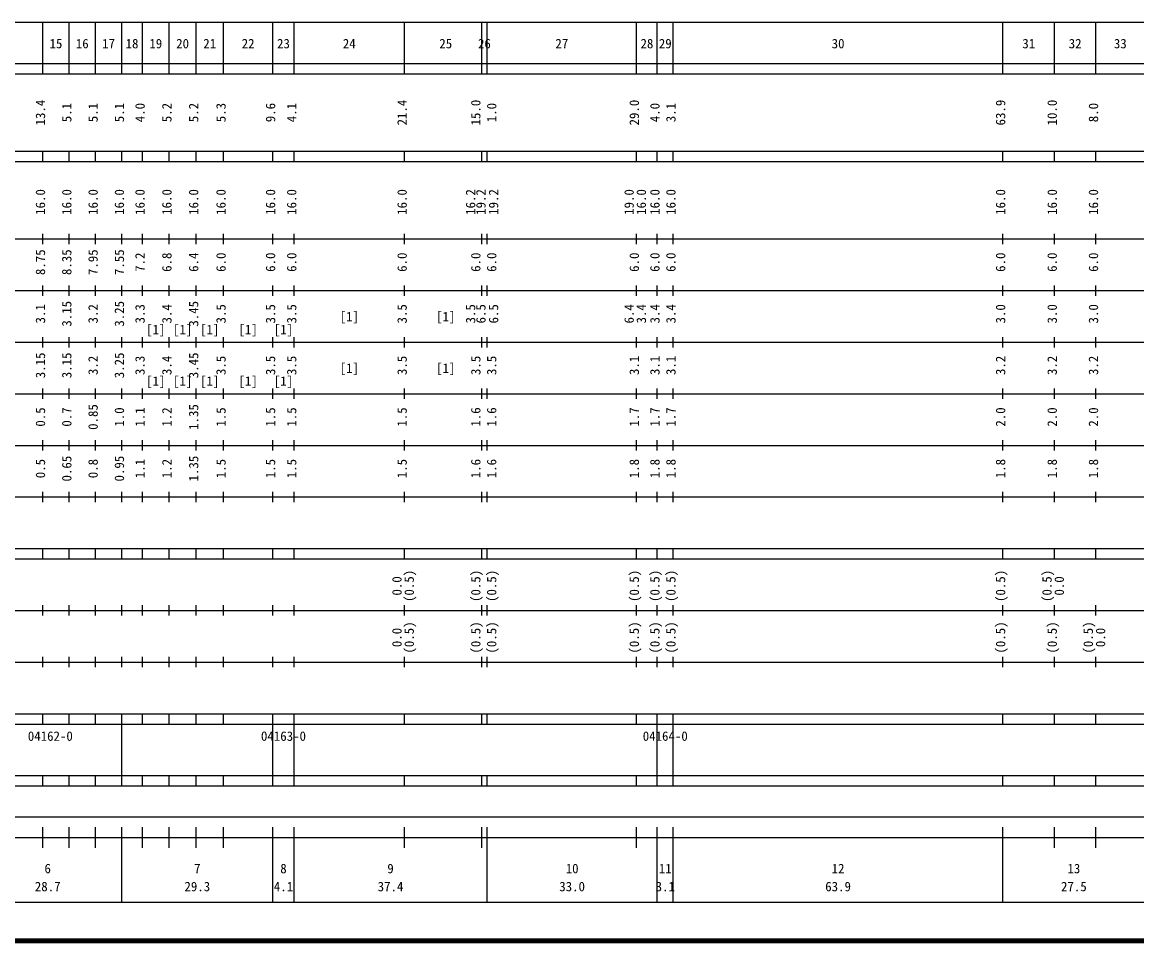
# Model space of a CAD drawing. Units: millimetres on the paper, enlarged 1000 times. Extents: x 40000 to 680000, y 20000 to 380000.
# Drawn here: x 277925 to 493930, y 20000 to 198000 of the extents above; entities that cross this region are included whole.
import ezdxf
from ezdxf.enums import TextEntityAlignment as Align

# ---------------------------------------------------------------- set-up
doc = ezdxf.new("R2010")
doc.units = ezdxf.units.MM
doc.header["$LTSCALE"] = 1000
doc.layers.add('M-TTL', color=2, linetype='Continuous', lineweight=140)
doc.layers.add('M-TTL-BAND', color=7, linetype='Continuous', lineweight=25)
doc.styles.add('ＭＳ ゴシック', font='')
doc.styles.get('ＭＳ ゴシック').set_extended_font_data('MS Gothic')

msp = doc.modelspace()

# ---------------------------------------------------------------- linework, layer by layer
at = {"layer": 'M-TTL'}
msp.add_line((40000, 20000), (680000, 20000), dxfattribs=at)
at = {"layer": 'M-TTL-BAND'}
for p, q in [((68000, 198000), (579000, 198000)), ((281900, 188000), (281900, 198000)), ((287000, 188000), (287000, 198000)), ((292100, 188000), (292100, 198000)), ((297200, 188000), (297200, 198000)), ((301200, 188000), (301200, 198000)), ((306400, 188000), (306400, 198000)), ((311600, 188000), (311600, 198000)), ((316900, 188000), (316900, 198000)), ((326500, 188000), (326500, 198000)), ((330600, 188000), (330600, 198000)), ((352000, 188000), (352000, 198000)), ((367000, 188000), (367000, 198000)), ((368000, 188000), (368000, 198000)), ((397000, 188000), (397000, 198000)), ((401000, 188000), (401000, 198000)), ((404100, 188000), (404100, 198000)), ((468000, 188000), (468000, 198000)), ((478000, 188000), (478000, 198000)), ((486000, 188000), (486000, 198000)), ((40000, 190000), (579000, 190000)), ((40000, 188000), (579000, 188000)), ((40000, 173000), (579000, 173000)), ((281900, 171000), (281900, 173000)), ((287000, 171000), (287000, 173000)), ((292100, 171000), (292100, 173000)), ((297200, 171000), (297200, 173000)), ((301200, 171000), (301200, 173000)), ((306400, 171000), (306400, 173000)), ((311600, 171000), (311600, 173000)), ((316900, 171000), (316900, 173000)), ((326500, 171000), (326500, 173000)), ((330600, 171000), (330600, 173000)), ((352000, 171000), (352000, 173000)), ((367000, 171000), (367000, 173000)), ((368000, 171000), (368000, 173000)), ((397000, 171000), (397000, 173000)), ((401000, 171000), (401000, 173000)), ((404100, 171000), (404100, 173000)), ((468000, 171000), (468000, 173000)), ((478000, 171000), (478000, 173000)), ((486000, 171000), (486000, 173000)), ((40000, 171000), (579000, 171000)), ((40000, 156000), (579000, 156000)), ((281900, 155000), (281900, 157000)), ((287000, 155000), (287000, 157000)), ((292100, 155000), (292100, 157000)), ((297200, 155000), (297200, 157000)), ((301200, 155000), (301200, 157000)), ((306400, 155000), (306400, 157000)), ((311600, 155000), (311600, 157000)), ((316900, 155000), (316900, 157000)), ((326500, 155000), (326500, 157000)), ((330600, 155000), (330600, 157000)), ((352000, 155000), (352000, 157000)), ((367000, 155000), (367000, 157000)), ((368000, 155000), (368000, 157000)), ((397000, 155000), (397000, 157000)), ((401000, 155000), (401000, 157000)), ((404100, 155000), (404100, 157000)), ((468000, 155000), (468000, 157000)), ((478000, 155000), (478000, 157000)), ((486000, 155000), (486000, 157000)), ((281900, 145000), (281900, 147000)), ((287000, 145000), (287000, 147000)), ((292100, 145000), (292100, 147000)), ((297200, 145000), (297200, 147000)), ((301200, 145000), (301200, 147000)), ((306400, 145000), (306400, 147000)), ((311600, 145000), (311600, 147000)), ((316900, 145000), (316900, 147000)), ((326500, 145000), (326500, 147000)), ((330600, 145000), (330600, 147000)), ((352000, 145000), (352000, 147000)), ((367000, 145000), (367000, 147000)), ((368000, 145000), (368000, 147000)), ((397000, 145000), (397000, 147000)), ((401000, 145000), (401000, 147000)), ((404100, 145000), (404100, 147000)), ((468000, 145000), (468000, 147000)), ((478000, 145000), (478000, 147000)), ((486000, 145000), (486000, 147000)), ((46000, 146000), (579000, 146000)), ((281900, 135000), (281900, 137000)), ((287000, 135000), (287000, 137000)), ((292100, 135000), (292100, 137000)), ((297200, 135000), (297200, 137000)), ((301200, 135000), (301200, 137000)), ((306400, 135000), (306400, 137000)), ((311600, 135000), (311600, 137000)), ((316900, 135000), (316900, 137000)), ((326500, 135000), (326500, 137000)), ((330600, 135000), (330600, 137000)), ((352000, 135000), (352000, 137000)), ((367000, 135000), (367000, 137000)), ((368000, 135000), (368000, 137000)), ((397000, 135000), (397000, 137000)), ((401000, 135000), (401000, 137000)), ((404100, 135000), (404100, 137000)), ((468000, 135000), (468000, 137000)), ((478000, 135000), (478000, 137000)), ((486000, 135000), (486000, 137000)), ((52000, 136000), (579000, 136000)), ((46000, 126000), (579000, 126000)), ((281900, 125000), (281900, 127000)), ((287000, 125000), (287000, 127000)), ((292100, 125000), (292100, 127000)), ((297200, 125000), (297200, 127000)), ((301200, 125000), (301200, 127000)), ((306400, 125000), (306400, 127000)), ((311600, 125000), (311600, 127000)), ((316900, 125000), (316900, 127000)), ((326500, 125000), (326500, 127000)), ((330600, 125000), (330600, 127000)), ((352000, 125000), (352000, 127000)), ((367000, 125000), (367000, 127000)), ((368000, 125000), (368000, 127000)), ((397000, 125000), (397000, 127000)), ((401000, 125000), (401000, 127000)), ((404100, 125000), (404100, 127000)), ((468000, 125000), (468000, 127000)), ((478000, 125000), (478000, 127000)), ((486000, 125000), (486000, 127000)), ((281900, 115000), (281900, 117000)), ((287000, 115000), (287000, 117000)), ((292100, 115000), (292100, 117000)), ((297200, 115000), (297200, 117000)), ((301200, 115000), (301200, 117000)), ((306400, 115000), (306400, 117000)), ((311600, 115000), (311600, 117000)), ((316900, 115000), (316900, 117000)), ((326500, 115000), (326500, 117000)), ((330600, 115000), (330600, 117000)), ((352000, 115000), (352000, 117000)), ((367000, 115000), (367000, 117000)), ((368000, 115000), (368000, 117000)), ((397000, 115000), (397000, 117000)), ((401000, 115000), (401000, 117000)), ((404100, 115000), (404100, 117000)), ((468000, 115000), (468000, 117000)), ((478000, 115000), (478000, 117000)), ((486000, 115000), (486000, 117000)), ((52000, 116000), (579000, 116000)), ((46000, 106000), (579000, 106000)), ((281900, 105000), (281900, 107000)), ((287000, 105000), (287000, 107000)), ((292100, 105000), (292100, 107000)), ((297200, 105000), (297200, 107000)), ((301200, 105000), (301200, 107000)), ((306400, 105000), (306400, 107000)), ((311600, 105000), (311600, 107000)), ((316900, 105000), (316900, 107000)), ((326500, 105000), (326500, 107000)), ((330600, 105000), (330600, 107000)), ((352000, 105000), (352000, 107000)), ((367000, 105000), (367000, 107000)), ((368000, 105000), (368000, 107000)), ((397000, 105000), (397000, 107000)), ((401000, 105000), (401000, 107000)), ((404100, 105000), (404100, 107000)), ((468000, 105000), (468000, 107000)), ((478000, 105000), (478000, 107000)), ((486000, 105000), (486000, 107000)), ((40000, 96000), (579000, 96000)), ((281900, 94000), (281900, 96000)), ((287000, 94000), (287000, 96000)), ((292100, 94000), (292100, 96000)), ((297200, 94000), (297200, 96000)), ((301200, 94000), (301200, 96000)), ((306400, 94000), (306400, 96000)), ((311600, 94000), (311600, 96000)), ((316900, 94000), (316900, 96000)), ((326500, 94000), (326500, 96000)), ((330600, 94000), (330600, 96000)), ((352000, 94000), (352000, 96000)), ((367000, 94000), (367000, 96000)), ((368000, 94000), (368000, 96000)), ((397000, 94000), (397000, 96000)), ((401000, 94000), (401000, 96000)), ((404100, 94000), (404100, 96000)), ((468000, 94000), (468000, 96000)), ((478000, 94000), (478000, 96000)), ((486000, 94000), (486000, 96000)), ((40000, 94000), (579000, 94000)), ((281900, 83000), (281900, 85000)), ((287000, 83000), (287000, 85000)), ((292100, 83000), (292100, 85000)), ((297200, 83000), (297200, 85000)), ((301200, 83000), (301200, 85000)), ((306400, 83000), (306400, 85000)), ((311600, 83000), (311600, 85000)), ((316900, 83000), (316900, 85000)), ((326500, 83000), (326500, 85000)), ((330600, 83000), (330600, 85000)), ((352000, 83000), (352000, 85000)), ((367000, 83000), (367000, 85000)), ((368000, 83000), (368000, 85000)), ((397000, 83000), (397000, 85000)), ((401000, 83000), (401000, 85000)), ((404100, 83000), (404100, 85000)), ((468000, 83000), (468000, 85000)), ((478000, 83000), (478000, 85000)), ((486000, 83000), (486000, 85000)), ((49000, 84000), (579000, 84000)), ((40000, 74000), (579000, 74000)), ((281900, 73000), (281900, 75000)), ((287000, 73000), (287000, 75000)), ((292100, 73000), (292100, 75000)), ((297200, 73000), (297200, 75000)), ((301200, 73000), (301200, 75000)), ((306400, 73000), (306400, 75000)), ((311600, 73000), (311600, 75000)), ((316900, 73000), (316900, 75000)), ((326500, 73000), (326500, 75000)), ((330600, 73000), (330600, 75000)), ((352000, 73000), (352000, 75000)), ((367000, 73000), (367000, 75000)), ((368000, 73000), (368000, 75000)), ((397000, 73000), (397000, 75000)), ((401000, 73000), (401000, 75000)), ((404100, 73000), (404100, 75000)), ((468000, 73000), (468000, 75000)), ((478000, 73000), (478000, 75000)), ((486000, 73000), (486000, 75000)), ((40000, 64000), (579000, 64000)), ((281900, 62000), (281900, 64000)), ((287000, 62000), (287000, 64000)), ((292100, 62000), (292100, 64000)), ((297200, 62000), (297200, 64000)), ((301200, 62000), (301200, 64000)), ((306400, 62000), (306400, 64000)), ((311600, 62000), (311600, 64000)), ((316900, 62000), (316900, 64000)), ((326500, 62000), (326500, 64000)), ((330600, 62000), (330600, 64000)), ((352000, 62000), (352000, 64000)), ((367000, 62000), (367000, 64000)), ((368000, 62000), (368000, 64000)), ((397000, 62000), (397000, 64000)), ((401000, 62000), (401000, 64000)), ((404100, 62000), (404100, 64000)), ((468000, 62000), (468000, 64000)), ((478000, 62000), (478000, 64000)), ((486000, 62000), (486000, 64000)), ((40000, 62000), (579000, 62000)), ((297200, 52000), (297200, 62000)), ((326500, 52000), (326500, 62000)), ((330600, 52000), (330600, 62000)), ((401000, 52000), (401000, 62000)), ((404100, 52000), (404100, 62000)), ((40000, 52000), (579000, 52000)), ((281900, 50000), (281900, 52000)), ((287000, 50000), (287000, 52000)), ((292100, 50000), (292100, 52000)), ((297200, 50000), (297200, 52000)), ((301200, 50000), (301200, 52000)), ((306400, 50000), (306400, 52000)), ((311600, 50000), (311600, 52000)), ((316900, 50000), (316900, 52000)), ((326500, 50000), (326500, 52000)), ((330600, 50000), (330600, 52000)), ((352000, 50000), (352000, 52000)), ((367000, 50000), (367000, 52000)), ((368000, 50000), (368000, 52000)), ((397000, 50000), (397000, 52000)), ((401000, 50000), (401000, 52000)), ((404100, 50000), (404100, 52000)), ((468000, 50000), (468000, 52000)), ((478000, 50000), (478000, 52000)), ((486000, 50000), (486000, 52000)), ((40000, 50000), (579000, 50000)), ((71000, 44000), (565000, 44000)), ((281900, 38000), (281900, 42000)), ((287000, 38000), (287000, 42000)), ((292100, 38000), (292100, 42000)), ((297200, 27500), (297200, 42000)), ((301200, 38000), (301200, 42000)), ((306400, 38000), (306400, 42000)), ((311600, 38000), (311600, 42000)), ((316900, 38000), (316900, 42000)), ((326500, 38000), (326500, 42000)), ((326500, 27500), (326500, 42000)), ((330600, 38000), (330600, 42000)), ((330600, 27500), (330600, 42000)), ((352000, 38000), (352000, 42000)), ((367000, 38000), (367000, 42000)), ((368000, 27500), (368000, 42000)), ((397000, 38000), (397000, 42000)), ((401000, 27500), (401000, 42000)), ((404100, 27500), (404100, 42000)), ((468000, 27500), (468000, 42000)), ((478000, 38000), (478000, 42000)), ((486000, 38000), (486000, 42000)), ((40000, 40000), (579000, 40000)), ((68000, 27500), (579000, 27500))]:
    msp.add_line(p, q, dxfattribs=at)

# ---------------------------------------------------------------- texts
at = {"layer": 'M-TTL-BAND', "style": 'ＭＳ ゴシック'}
for s, p in [('15', (284450, 192405)), ('16', (289550, 192405)), ('17', (294650, 192405)), ('18', (299200, 192405)), ('19', (303800, 192405)), ('20', (309000, 192405)), ('21', (314250, 192405)), ('22', (321700, 192405)), ('23', (328550, 192405)), ('24', (341300, 192405)), ('25', (360000, 192405)), ('26', (367500, 192405)), ('27', (382500, 192405)), ('28', (399000, 192405)), ('29', (402550, 192405)), ('30', (436050, 192405)), ('31', (473000, 192405)), ('32', (482000, 192405)), ('33', (490750, 192405)), ('[1]', (341300, 139500)), ('[1]', (360000, 139500)), ('[1]', (303800, 137000)), ('[1]', (309000, 137000)), ('[1]', (314250, 137000)), ('[1]', (321700, 137000)), ('[1]', (328550, 137000)), ('[1]', (341300, 129500)), ('[1]', (360000, 129500)), ('[1]', (303800, 127000)), ('[1]', (309000, 127000)), ('[1]', (314250, 127000)), ('[1]', (321700, 127000)), ('[1]', (328550, 127000)), ('6', (282850, 32523)), ('7', (311850, 32523)), ('8', (328550, 32523)), ('9', (349300, 32523)), ('10', (384500, 32523)), ('11', (402550, 32523)), ('12', (436050, 32523)), ('13', (481750, 32523)), ('28.7', (282850, 29033)), ('29.3', (311850, 29033)), ('4.1', (328550, 29033)), ('37.4', (349300, 29033)), ('33.0', (384500, 29033)), ('3.1', (402550, 29033)), ('63.9', (436050, 29033)), ('27.5', (481750, 29033))]:
    msp.add_text(s, height=1833, dxfattribs=at).set_placement(p, align=Align.BOTTOM_CENTER)
for s, p in [('13.4', (282900, 180500)), ('5.1', (288000, 180500)), ('5.1', (293100, 180500)), ('5.1', (298200, 180500)), ('4.0', (302200, 180500)), ('5.2', (307400, 180500)), ('5.2', (312600, 180500)), ('5.3', (317900, 180500)), ('9.6', (327500, 180500)), ('4.1', (331600, 180500)), ('21.4', (353000, 180500)), ('15.0', (367279, 180500)), ('1.0', (370361, 180500)), ('29.0', (398000, 180500)), ('4.0', (402000, 180500)), ('3.1', (405100, 180500)), ('63.9', (469000, 180500)), ('10.0', (479000, 180500)), ('8.0', (487000, 180500)), ('16.0', (282900, 163174)), ('16.0', (288000, 163174)), ('16.0', (293100, 163174)), ('16.0', (298200, 163174)), ('16.0', (302200, 163174)), ('16.0', (307400, 163174)), ('16.0', (312600, 163174)), ('16.0', (317900, 163174)), ('16.0', (327500, 163174)), ('16.0', (331600, 163174)), ('16.0', (353000, 163174)), ('16.2', (366279, 163174)), ('19.2', (368279, 163174)), ('19.2', (370731, 163174)), ('19.0', (397000, 163174)), ('16.0', (399370, 163174)), ('16.0', (402000, 163174)), ('16.0', (405100, 163174)), ('16.0', (469000, 163174)), ('16.0', (479000, 163174)), ('16.0', (487000, 163174)), ('8.75', (282900, 151500)), ('8.35', (288000, 151500)), ('7.95', (293100, 151500)), ('7.55', (298200, 151500)), ('7.2', (302200, 151500)), ('6.8', (307400, 151500)), ('6.4', (312600, 151500)), ('6.0', (317900, 151500)), ('6.0', (327500, 151500)), ('6.0', (331600, 151500)), ('6.0', (353000, 151500)), ('6.0', (367279, 151500)), ('6.0', (370361, 151500)), ('6.0', (398000, 151500)), ('6.0', (402000, 151500)), ('6.0', (405100, 151500)), ('6.0', (469000, 151500)), ('6.0', (479000, 151500)), ('6.0', (487000, 151500)), ('3.1', (282900, 141500)), ('3.15', (288000, 141500)), ('3.2', (293100, 141500)), ('3.25', (298200, 141500)), ('3.3', (302200, 141500)), ('3.4', (307400, 141500)), ('3.45', (312600, 141500)), ('3.5', (317900, 141500)), ('3.5', (327500, 141500)), ('3.5', (331600, 141500)), ('3.5', (353000, 141500)), ('3.5', (366279, 141500)), ('6.5', (368279, 141500)), ('6.5', (370731, 141500)), ('6.4', (397000, 141500)), ('3.4', (399370, 141500)), ('3.4', (402000, 141500)), ('3.4', (405100, 141500)), ('3.0', (469000, 141500)), ('3.0', (479000, 141500)), ('3.0', (487000, 141500)), ('3.15', (282900, 131500)), ('3.15', (288000, 131500)), ('3.2', (293100, 131500)), ('3.25', (298200, 131500)), ('3.3', (302200, 131500)), ('3.4', (307400, 131500)), ('3.45', (312600, 131500)), ('3.5', (317900, 131500)), ('3.5', (327500, 131500)), ('3.5', (331600, 131500)), ('3.5', (353000, 131500)), ('3.5', (367279, 131500)), ('3.5', (370361, 131500)), ('3.1', (398000, 131500)), ('3.1', (402000, 131500)), ('3.1', (405100, 131500)), ('3.2', (469000, 131500)), ('3.2', (479000, 131500)), ('3.2', (487000, 131500)), ('0.5', (282900, 121500)), ('0.7', (288000, 121500)), ('0.85', (293100, 121500)), ('1.0', (298200, 121500)), ('1.1', (302200, 121500)), ('1.2', (307400, 121500)), ('1.35', (312600, 121500)), ('1.5', (317900, 121500)), ('1.5', (327500, 121500)), ('1.5', (331600, 121500)), ('1.5', (353000, 121500)), ('1.6', (367279, 121500)), ('1.6', (370361, 121500)), ('1.7', (398000, 121500)), ('1.7', (402000, 121500)), ('1.7', (405100, 121500)), ('2.0', (469000, 121500)), ('2.0', (479000, 121500)), ('2.0', (487000, 121500)), ('0.5', (282900, 111500)), ('0.65', (288000, 111500)), ('0.8', (293100, 111500)), ('0.95', (298200, 111500)), ('1.1', (302200, 111500)), ('1.2', (307400, 111500)), ('1.35', (312600, 111500)), ('1.5', (317900, 111500)), ('1.5', (327500, 111500)), ('1.5', (331600, 111500)), ('1.5', (353000, 111500)), ('1.6', (367279, 111500)), ('1.6', (370361, 111500)), ('1.8', (398000, 111500)), ('1.8', (402000, 111500)), ('1.8', (405100, 111500)), ('1.8', (469000, 111500)), ('1.8', (479000, 111500)), ('1.8', (487000, 111500)), ('(0.5)', (354370, 88764)), ('(0.5)', (367279, 88764)), ('(0.5)', (370361, 88764)), ('(0.5)', (398000, 88764)), ('(0.5)', (402000, 88764)), ('(0.5)', (405100, 88764)), ('(0.5)', (469000, 88764)), ('(0.5)', (478000, 88764)), ('0.0', (352000, 88764)), ('0.0', (480370, 88764)), ('0.0', (352000, 78764)), ('(0.5)', (354370, 78764)), ('(0.5)', (367279, 78764)), ('(0.5)', (370361, 78764)), ('(0.5)', (398000, 78764)), ('(0.5)', (402000, 78764)), ('(0.5)', (405100, 78764)), ('(0.5)', (469000, 78764)), ('(0.5)', (479000, 78764)), ('(0.5)', (486000, 78764)), ('0.0', (488370, 78764))]:
    msp.add_text(s, height=1833, rotation=90, dxfattribs=at).set_placement(p, align=Align.BOTTOM_CENTER)
for s, p in [('04162-0', (283360, 59655)), ('04163-0', (328550, 59655)), ('04164-0', (402550, 59655))]:
    msp.add_text(s, height=1833, dxfattribs=at).set_placement(p, align=Align.MIDDLE_CENTER)

doc.saveas('drawing.dxf')
